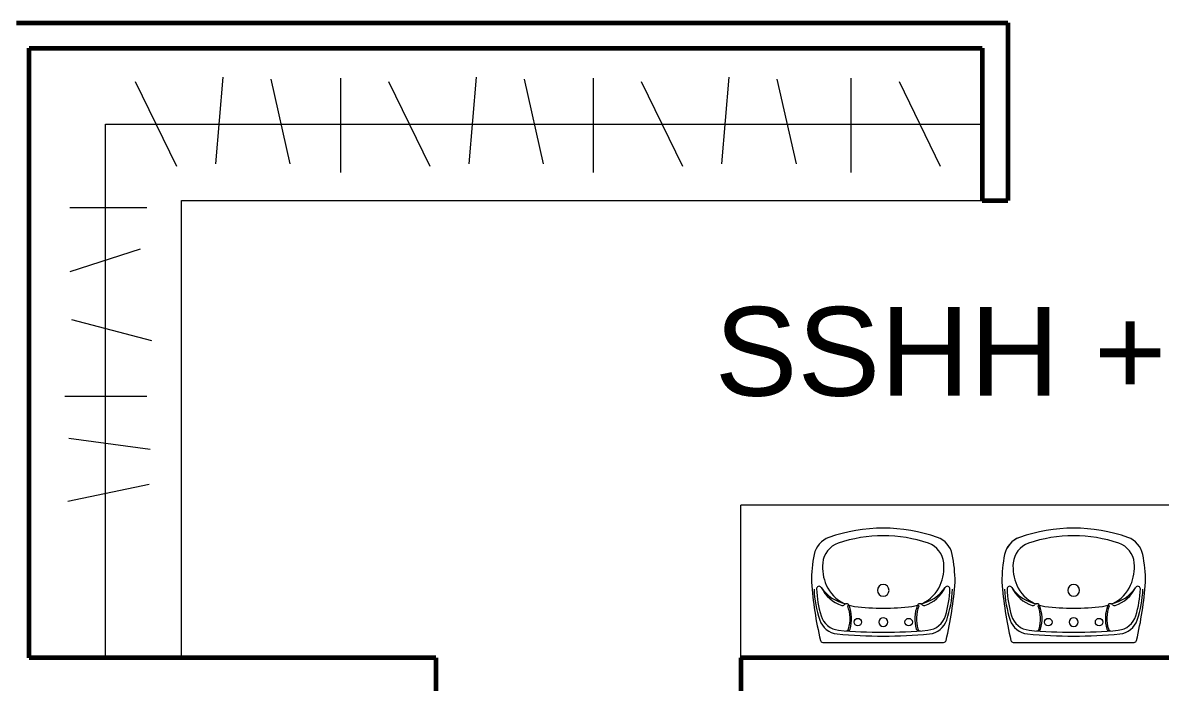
# Model space of a CAD drawing. Header units: millimetres. Extents: x 72 to 2826, y -203 to 794.
# Drawn here: x 1780.099 to 1784.574, y 365.483 to 368.08 of the extents above; entities that cross this region are included whole.
import ezdxf

# ---------------------------------------------------------------- set-up
doc = ezdxf.new("R2010")
doc.units = ezdxf.units.MM
for name, color, linetype, lineweight in [('envolvente', 164, 'Continuous', 60), ('mobiliario', 252, 'Continuous', 9), ('Texto', 250, 'Continuous', 9)]:
    doc.layers.add(name, color=color, linetype=linetype, lineweight=lineweight)
doc.styles.get("Standard").update_dxf_attribs({"font": 'arial.ttf'})

msp = doc.modelspace()

# ---------------------------------------------------------------- linework, layer by layer
at = {"layer": 'envolvente'}
for p, q in [((1780.0739, 368.0801), (1783.9739, 368.0801)), ((1783.9739, 368.0801), (1783.9739, 367.3801)), ((1780.1239, 365.5801), (1780.1239, 367.9801)), ((1780.1239, 367.9801), (1783.8739, 367.9801)), ((1783.8739, 367.9801), (1783.8739, 367.3801)), ((1780.1239, 366.4801), (1780.1239, 367.4801)), ((1783.8739, 367.3801), (1783.9739, 367.3801)), ((1780.1239, 365.5801), (1780.1239, 366.4301)), ((1781.7239, 365.5801), (1780.1239, 365.5801)), ((1781.7239, 365.5801), (1781.7239, 365.3801)), ((1787.0239, 365.5801), (1782.9239, 365.5801)), ((1782.9239, 365.5801), (1782.9239, 365.3801))]:
    msp.add_line(p, q, dxfattribs=at)
at = {"layer": 'mobiliario'}
for p, q in [((1780.5415, 367.8489), (1780.7041, 367.5158)), ((1780.8583, 367.5241), (1780.8875, 367.8656)), ((1781.0751, 367.8573), (1781.1501, 367.5241)), ((1781.3502, 367.4908), (1781.3502, 367.8614)), ((1781.5377, 367.8489), (1781.7003, 367.5158)), ((1781.8545, 367.5241), (1781.8837, 367.8656)), ((1782.0713, 367.8573), (1782.1463, 367.5241)), ((1782.3448, 367.4908), (1782.3448, 367.8614)), ((1782.5324, 367.8489), (1782.6949, 367.5158)), ((1782.8492, 367.5241), (1782.8783, 367.8656)), ((1783.0659, 367.8573), (1783.1409, 367.5241)), ((1783.3585, 367.4908), (1783.3585, 367.8614)), ((1783.5461, 367.8489), (1783.7087, 367.5158)), ((1780.4239, 367.6801), (1783.8739, 367.6801)), ((1780.4239, 365.5801), (1780.4239, 367.6801)), ((1780.7239, 365.5801), (1780.7239, 367.3801)), ((1780.7239, 367.3801), (1783.8739, 367.3801)), ((1780.284, 367.3522), (1780.5865, 367.3522)), ((1780.5611, 367.188), (1780.2839, 367.0999)), ((1780.2902, 366.911), (1780.6053, 366.8292)), ((1780.5864, 366.6089), (1780.265, 366.6089)), ((1780.2797, 366.4441), (1780.6005, 366.4006)), ((1780.5965, 366.2621), (1780.2757, 366.1948)), ((1787.0239, 366.1801), (1782.9239, 366.1801)), ((1782.9239, 365.5801), (1782.9239, 366.1801)), ((1783.2465, 365.6402), (1783.7217, 365.6402)), ((1783.9958, 365.6402), (1784.471, 365.6402))]:
    msp.add_line(p, q, dxfattribs=at)
for points in [[(1783.2706, 366.0536, 0.264015), (1783.2124, 365.9864, 0.049575), (1783.2016, 365.8782, 0.038872), (1783.2368, 365.648, 0.348533), (1783.2465, 365.6402), (1783.7217, 365.6402, 0.348533), (1783.7314, 365.648, 0.038872), (1783.7666, 365.8782, 0.049575), (1783.7558, 365.9864, 0.264015), (1783.6976, 366.0536, 0.171738), (1783.2706, 366.0536)], [(1784.0198, 366.0536, 0.264015), (1783.9616, 365.9864, 0.049575), (1783.9509, 365.8782, 0.038872), (1783.9861, 365.648, 0.348533), (1783.9958, 365.6402), (1784.471, 365.6402, 0.348533), (1784.4807, 365.648, 0.038872), (1784.5159, 365.8782, 0.049575), (1784.5051, 365.9864, 0.264015), (1784.4469, 366.0536, 0.171738), (1784.0198, 366.0536)]]:
    msp.add_lwpolyline(points, format="xyb", dxfattribs=at)
for centre in [(1783.3841, 365.7202), (1783.5841, 365.7202), (1784.1334, 365.7202), (1784.3334, 365.7202)]:
    msp.add_circle(centre, 0.0148, dxfattribs=at)
for centre, radius, start, end in [((1783.4841, 365.4502), 0.64, 70.5104, 109.4896), ((1783.4841, 365.5102), 0.55, 71.1661, 108.8339), ((1784.2334, 365.4502), 0.64, 70.5104, 109.4896), ((1784.2334, 365.5102), 0.55, 71.1661, 108.8339), ((1783.3006, 365.9687), 0.09, 109.4896, 168.6475), ((1783.3356, 365.9456), 0.09, 108.8339, 174.8891), ((1783.6326, 365.9456), 0.09, 5.1109, 71.1661), ((1783.6676, 365.9687), 0.09, 11.3525, 70.5104), ((1784.0499, 365.9687), 0.09, 109.4896, 168.6475), ((1784.0849, 365.9456), 0.09, 108.8339, 174.8891), ((1784.3819, 365.9456), 0.09, 5.1109, 71.1661), ((1784.4169, 365.9687), 0.09, 11.3525, 70.5104), ((1783.7516, 365.8782), 0.55, 168.6475, 180), ((1783.2166, 365.8782), 0.55, 0, 11.3525), ((1784.5009, 365.8782), 0.55, 168.6475, 180), ((1783.9659, 365.8782), 0.55, 0, 11.3525), ((1783.4261, 365.9375), 0.1809, 174.8891, 203.4394), ((1783.5421, 365.9375), 0.1809, 336.5606, 5.1109), ((1784.1754, 365.9375), 0.1809, 174.8891, 203.4394), ((1784.2914, 365.9375), 0.1809, 336.5606, 5.1109), ((1784.6975, 365.9889), 1.5, 184.235, 193.1394), ((1782.2707, 365.9889), 1.5, 346.8606, 355.765), ((1785.4468, 365.9889), 1.5, 184.235, 193.1394), ((1783.02, 365.9889), 1.5, 346.8606, 355.765), ((1783.6613, 365.87), 0.45, 182.5492, 198.3376), ((1783.2317, 365.8514), 0.01, 32.5846, 182.4693), ((1783.6613, 365.87), 0.44, 182.4693, 196.4432), ((1783.365, 365.9399), 0.15, 213.6383, 259.2468), ((1783.3662, 365.9179), 0.14, 206.0639, 250.9983), ((1783.3886, 365.9212), 0.14, 203.4394, 245.334), ((1783.4841, 365.8452), 0.023, 90, 270), ((1783.4841, 365.8452), 0.023, 270, 90), ((1783.6032, 365.9399), 0.15, 280.7532, 326.3617), ((1783.5796, 365.9212), 0.14, 294.666, 336.5606), ((1783.602, 365.9179), 0.14, 289.0017, 333.9361), ((1783.7365, 365.8514), 0.01, 357.5307, 147.4154), ((1783.3069, 365.87), 0.44, 343.5568, 357.5307), ((1783.3069, 365.87), 0.45, 341.6624, 357.4508), ((1784.4106, 365.87), 0.45, 182.5492, 198.3376), ((1783.981, 365.8514), 0.01, 32.5846, 182.4693), ((1784.4106, 365.87), 0.44, 182.4693, 196.4432), ((1784.1143, 365.9399), 0.15, 213.6383, 259.2468), ((1784.1155, 365.9179), 0.14, 206.0639, 250.9983), ((1784.1379, 365.9212), 0.14, 203.4394, 245.334), ((1784.2334, 365.8452), 0.023, 90, 270), ((1784.2334, 365.8452), 0.023, 270, 90), ((1784.3525, 365.9399), 0.15, 280.7532, 326.3617), ((1784.3289, 365.9212), 0.14, 294.666, 336.5606), ((1784.3513, 365.9179), 0.14, 289.0017, 333.9361), ((1784.4858, 365.8514), 0.01, 357.5307, 147.4154), ((1784.0562, 365.87), 0.44, 343.5568, 357.5307), ((1784.0562, 365.87), 0.45, 341.6624, 357.4508), ((1783.3236, 365.7942), 0.00918, 250.9983, 322.2053), ((1783.3396, 365.7817), 0.0111, 20.4496, 142.2053), ((1783.3469, 365.7846), 0.00272, 111.2388, 200.4961), ((1783.3886, 365.9212), 0.14, 253.7957, 262.7821), ((1783.5796, 365.9212), 0.14, 277.2179, 286.2043), ((1783.6286, 365.7817), 0.0111, 37.7947, 159.5504), ((1783.6213, 365.7846), 0.00272, 339.5039, 68.7612), ((1783.6446, 365.7942), 0.00918, 217.7947, 289.0017), ((1784.0729, 365.7942), 0.00918, 250.9983, 322.2053), ((1784.0889, 365.7817), 0.0111, 20.4496, 142.2053), ((1784.0962, 365.7846), 0.00272, 111.2388, 200.4961), ((1784.1379, 365.9212), 0.14, 253.7957, 262.7821), ((1784.3289, 365.9212), 0.14, 277.2179, 286.2043), ((1784.3778, 365.7817), 0.0111, 37.7947, 159.5504), ((1784.3705, 365.7846), 0.00272, 339.5039, 68.7612), ((1784.3939, 365.7942), 0.00918, 217.7947, 289.0017), ((1783.316, 365.7681), 0.08, 196.4432, 264.6574), ((1783.2095, 365.7332), 0.144, 343.8307, 20.4961), ((1783.2095, 365.7332), 0.15, 344.3432, 20.4496), ((1783.4841, 366.6752), 0.9, 262.7821, 277.2179), ((1783.7587, 365.7332), 0.15, 159.5504, 195.6568), ((1783.7587, 365.7332), 0.144, 159.5039, 196.1693), ((1783.6522, 365.7681), 0.08, 275.3426, 343.5568), ((1784.0653, 365.7681), 0.08, 196.4432, 264.6574), ((1783.9588, 365.7332), 0.144, 343.8307, 20.4961), ((1783.9588, 365.7332), 0.15, 344.3432, 20.4496), ((1784.2334, 366.6752), 0.9, 262.7821, 277.2179), ((1784.508, 365.7332), 0.15, 159.5504, 195.6568), ((1784.508, 365.7332), 0.144, 159.5039, 196.1693), ((1784.4014, 365.7681), 0.08, 275.3426, 343.5568), ((1783.3101, 365.7536), 0.08, 198.3376, 264.5139), ((1783.4841, 365.7202), 0.0175, 90, 270), ((1783.4841, 365.7202), 0.0175, 270, 90), ((1783.6581, 365.7536), 0.08, 275.4861, 341.6624), ((1784.0594, 365.7536), 0.08, 198.3376, 264.5139), ((1784.2334, 365.7202), 0.0175, 90, 270), ((1784.2334, 365.7202), 0.0175, 270, 90), ((1784.4074, 365.7536), 0.08, 275.4861, 341.6624), ((1783.4841, 367.5652), 1.9, 264.5139, 275.4861), ((1783.4841, 367.5652), 1.885, 264.6574, 275.3426), ((1783.3382, 365.6959), 0.01, 265.5375, 343.8307), ((1783.3443, 365.6954), 0.01, 265.7246, 344.3432), ((1783.6239, 365.6954), 0.01, 195.6568, 274.2754), ((1783.63, 365.6959), 0.01, 196.1693, 274.4625), ((1784.2334, 367.5652), 1.9, 264.5139, 275.4861), ((1784.2334, 367.5652), 1.885, 264.6574, 275.3426), ((1784.0875, 365.6959), 0.01, 265.5375, 343.8307), ((1784.0936, 365.6954), 0.01, 265.7246, 344.3432), ((1784.3732, 365.6954), 0.01, 195.6568, 274.2754), ((1784.3793, 365.6959), 0.01, 196.1693, 274.4625), ((1783.2465, 365.6502), 0.01, 193.1394, 270), ((1783.7217, 365.6502), 0.01, 270, 346.8606), ((1783.9958, 365.6502), 0.01, 193.1394, 270), ((1784.471, 365.6502), 0.01, 270, 346.8606)]:
    msp.add_arc(centre, radius, start, end, dxfattribs=at)

# ---------------------------------------------------------------- texts
at = {"layer": 'Texto', "insert": (1782.821, 366.6064), "char_height": 0.349522, "width": 4.626304, "attachment_point": 7}
msp.add_mtext('SSHH + VESTIDOR', dxfattribs=at)

doc.saveas('drawing.dxf')
